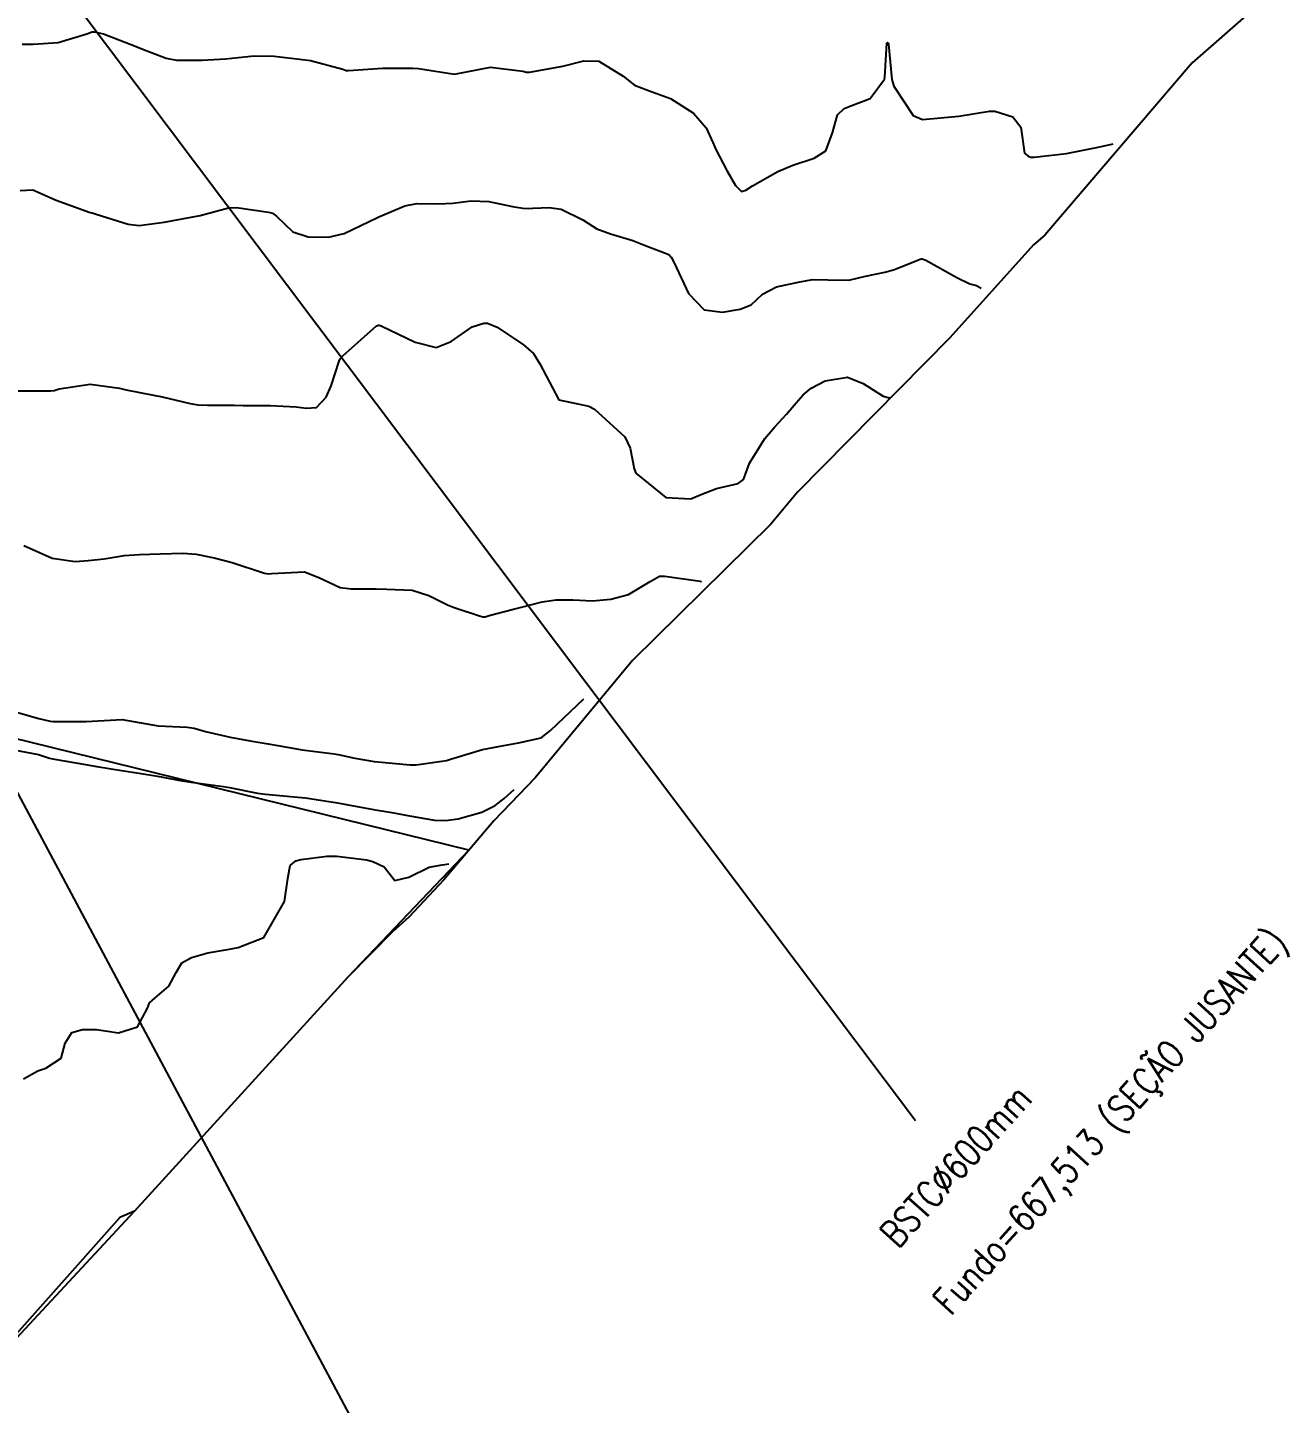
# Model space of a CAD drawing. Header units: metres. Extents: x 298520 to 308411, y 7433745 to 7450750.
# Drawn here: x 300859.5 to 300929.4, y 7446747.2 to 7446823.5 of the extents above; entities that cross this region are included whole.
import ezdxf

# ---------------------------------------------------------------- set-up
doc = ezdxf.new("R2010")
doc.units = ezdxf.units.M
doc.header["$LTSCALE"] = 10
doc.linetypes.add('CONTINUO', pattern=[0])
for name, color, linetype in [('Area', 45, 'Continuous'), ('Area Verde e Lazer', 94, 'Continuous'), ('Curvas de Nivel 1m', 11, 'Continuous'), ('Curvas de Nivel 5m', 15, 'Continuous'), ('TEXTO', 45, 'Continuous')]:
    doc.layers.add(name, color=color, linetype=linetype)
doc.styles.add('ROMANS', font='romans', dxfattribs={"height": 0.2})

msp = doc.modelspace()

# ---------------------------------------------------------------- linework, layer by layer
at = {"layer": 'Area'}
msp.add_polyline3d([(300927.349, 7446824.413, 682.101), (300924.064, 7446821.549, 682.232), (300915.906, 7446811.998, 683.672), (300915.277, 7446811.465, 683.782), (300910.625, 7446806.296, 685.213), (300902.172, 7446797.734, 684.924), (300900.703, 7446795.961, 684.984), (300893.021, 7446788.409, 686.274), (300887.631, 7446781.896, 697.344), (300885.329, 7446779.523, 697.354), (300882.56, 7446776.247, 697.154), (300880.62, 7446774.174, 695.502), (300879.724, 7446773.363, 689.021), (300877.257, 7446770.858, 688.963), (300865.4, 7446757.859, 689.136), (300864.585, 7446757.519, 689.176), (300856.913, 7446748.892, 689.27)], dxfattribs=at)
at = {"layer": 'Area Verde e Lazer', "elevation": 697.254}
msp.add_lwpolyline([(300883.944, 7446777.885), (300849.293, 7446786.404), (300835.487, 7446743.366), (300849.392, 7446740.649), (300865.4, 7446757.859), (300872.895, 7446766.076), (300877.257, 7446770.858)], close=True, dxfattribs=at)
at = {"layer": 'Curvas de Nivel 1m', "flags": 128}
for points, elevation in [([(300859.167, 7446822.595), (300859.779, 7446822.592), (300861.168, 7446822.689), (300862.767, 7446823.166), (300863.06, 7446823.277), (300863.175, 7446823.283), (300863.69, 7446823.155), (300865.167, 7446822.598), (300866.053, 7446822.242), (300867.16, 7446821.811), (300867.742, 7446821.694), (300869.159, 7446821.699), (300870.459, 7446821.778), (300871.161, 7446821.853), (300872.052, 7446821.947), (300873.162, 7446821.925), (300874.404, 7446821.784), (300875.159, 7446821.676), (300876.962, 7446821.195), (300877.154, 7446821.134), (300877.279, 7446821.122), (300879.156, 7446821.257), (300880.841, 7446821.268), (300881.156, 7446821.237), (300883.153, 7446820.93), (300885.157, 7446821.318), (300886.948, 7446821.089), (300887.154, 7446821.037), (300887.316, 7446821.039), (300889.158, 7446821.375), (300890.336, 7446821.663), (300891.161, 7446821.647), (300892.508, 7446820.816), (300893.146, 7446820.325), (300893.918, 7446820.021), (300895.135, 7446819.573), (300896.418, 7446818.767), (300897.115, 7446817.957), (300897.491, 7446817.138), (300897.655, 7446816.754), (300898.256, 7446815.583), (300898.737, 7446814.743), (300899.078, 7446814.417), (300899.321, 7446814.494), (300899.69, 7446814.731), (300901.091, 7446815.52), (300901.915, 7446815.881), (300903.099, 7446816.268), (300903.746, 7446816.68), (300904.113, 7446817.675), (300904.396, 7446818.671), (300904.77, 7446819.024), (300905.131, 7446819.169), (300906.216, 7446819.57), (300907.008, 7446820.641), (300907.031, 7446820.764), (300907.135, 7446822.64), (300907.146, 7446822.667), (300907.173, 7446822.676), (300907.206, 7446822.64), (300907.22, 7446822.592), (300907.408, 7446820.637), (300907.526, 7446820.257), (300908.593, 7446818.625), (300909.121, 7446818.42), (300911.123, 7446818.59), (300912.825, 7446818.875), (300913.128, 7446818.878), (300914.122, 7446818.555), (300914.559, 7446817.99), (300914.775, 7446816.545), (300914.952, 7446816.393), (300915.101, 7446816.331), (300915.311, 7446816.328), (300917.103, 7446816.52), (300918.756, 7446816.854), (300919.107, 7446816.933), (300919.683, 7446817.06)], 683), ([(300859.072, 7446814.475), (300859.77, 7446814.506), (300861.064, 7446813.944), (300862.956, 7446813.26), (300863.054, 7446813.231), (300863.274, 7446813.158), (300865.048, 7446812.6), (300865.657, 7446812.524), (300867.049, 7446812.718), (300869.053, 7446813.09), (300870.613, 7446813.521), (300871.06, 7446813.54), (300872.83, 7446813.279), (300873.055, 7446813.219), (300873.284, 7446813.047), (300874.191, 7446812.179), (300875.042, 7446811.909), (300876.158, 7446811.892), (300877.044, 7446812.095), (300878.878, 7446812.973), (300878.997, 7446813.028), (300879.054, 7446813.053), (300880.399, 7446813.621), (300881.065, 7446813.748), (300882.276, 7446813.727), (300883.066, 7446813.775), (300884.081, 7446813.901), (300885.067, 7446813.864), (300886.366, 7446813.585), (300887.062, 7446813.484), (300888.401, 7446813.522), (300889.062, 7446813.438), (300890.272, 7446812.838), (300891.048, 7446812.356), (300891.798, 7446812.07), (300893.042, 7446811.702), (300893.688, 7446811.449), (300895.034, 7446810.923), (300895.181, 7446810.779), (300895.339, 7446810.468), (300896.128, 7446808.769), (300896.999, 7446807.847), (300898.015, 7446807.733), (300899, 7446807.89), (300899.61, 7446808.125), (300900.236, 7446808.722), (300901.017, 7446809.134), (300902.314, 7446809.403), (300903.021, 7446809.544), (300903.854, 7446809.511), (300905.021, 7446809.503), (300905.956, 7446809.718), (300907.026, 7446809.953), (300907.565, 7446810.094), (300908.886, 7446810.621), (300908.986, 7446810.668), (300909.034, 7446810.685), (300909.101, 7446810.686), (300909.298, 7446810.616), (300911.019, 7446809.641), (300911.732, 7446809.301), (300912.103, 7446809.21), (300912.363, 7446809.05)], 684), ([(300859.266, 7446794.778), (300860.832, 7446794.078), (300862.115, 7446793.892), (300862.831, 7446793.946), (300863.728, 7446794.052), (300864.834, 7446794.228), (300865.676, 7446794.29), (300866.835, 7446794.318), (300868.1, 7446794.366), (300868.835, 7446794.299), (300869.821, 7446794.092), (300870.831, 7446793.851), (300872.619, 7446793.258), (300872.824, 7446793.208), (300873.002, 7446793.224), (300874.826, 7446793.318), (300875.629, 7446793.012), (300876.815, 7446792.447), (300877.429, 7446792.376), (300878.814, 7446792.387), (300879.41, 7446792.368), (300880.813, 7446792.307), (300881.738, 7446792.012), (300882.801, 7446791.482), (300883.199, 7446791.326), (300884.481, 7446790.905), (300884.72, 7446790.829), (300884.792, 7446790.822), (300884.855, 7446790.836), (300885.085, 7446790.897), (300886.426, 7446791.254), (300886.798, 7446791.347), (300888.01, 7446791.659), (300888.802, 7446791.777), (300889.723, 7446791.768), (300890.802, 7446791.723), (300891.82, 7446791.803), (300892.806, 7446792.075), (300894, 7446792.792), (300894.525, 7446793.077), (300894.818, 7446793.092), (300896.774, 7446792.8), (300896.813, 7446792.795), (300896.853, 7446792.8)], 686), ([(300858.727, 7446785.583), (300860.092, 7446785.196), (300860.721, 7446785.045), (300860.887, 7446785.023), (300862.721, 7446785.021), (300864.723, 7446785.14), (300866.72, 7446784.789), (300868.333, 7446784.71), (300868.719, 7446784.654), (300869.338, 7446784.462), (300870.714, 7446784.148), (300871.823, 7446783.948), (300872.71, 7446783.805), (300873.356, 7446783.687), (300874.707, 7446783.446), (300876.482, 7446783.225), (300876.705, 7446783.193), (300877.628, 7446782.991), (300878.7, 7446782.804), (300878.897, 7446782.78), (300880.698, 7446782.619), (300881.022, 7446782.623), (300882.702, 7446782.864), (300882.931, 7446782.927), (300884.709, 7446783.467), (300885.9, 7446783.699), (300886.712, 7446783.834), (300887.963, 7446784.116), (300888.487, 7446784.515), (300890.323, 7446786.28)], 687), ([(300858.705, 7446783.446), (300860.085, 7446783.196), (300860.7, 7446782.985), (300860.961, 7446782.925), (300862.695, 7446782.634), (300863.324, 7446782.53), (300864.69, 7446782.308), (300865.665, 7446782.153), (300866.686, 7446781.985), (300868.043, 7446781.739), (300868.681, 7446781.635), (300870.34, 7446781.412), (300870.677, 7446781.357), (300872.234, 7446781.054), (300872.672, 7446780.985), (300874.473, 7446780.825), (300874.671, 7446780.812), (300874.899, 7446780.789), (300876.668, 7446780.511), (300877.264, 7446780.397), (300878.664, 7446780.135), (300879.671, 7446779.973), (300880.661, 7446779.783), (300882.044, 7446779.551), (300882.659, 7446779.528), (300883.358, 7446779.618), (300884.664, 7446779.999), (300885.408, 7446780.366), (300885.912, 7446780.744), (300886.463, 7446781.26)], 688), ([(300859.246, 7446765.202), (300860.045, 7446765.639), (300860.492, 7446765.804), (300861.339, 7446766.343), (300861.555, 7446767.18), (300861.926, 7446767.769), (300862.521, 7446767.939), (300863.307, 7446767.945), (300864.519, 7446767.755), (300865.565, 7446768.087), (300866.123, 7446769.124), (300866.237, 7446769.421), (300866.539, 7446769.687), (300867.308, 7446770.35), (300867.716, 7446771.108), (300868.027, 7446771.639), (300868.565, 7446771.936), (300869.472, 7446772.184), (300870.572, 7446772.37), (300871.158, 7446772.48), (300872.583, 7446773.05), (300873.728, 7446775.033), (300873.907, 7446776.322), (300874.039, 7446777.029), (300874.349, 7446777.303), (300874.628, 7446777.365), (300876.084, 7446777.552), (300876.631, 7446777.552), (300878.267, 7446777.345), (300878.627, 7446777.256), (300879.249, 7446776.971), (300879.852, 7446776.198), (300880.617, 7446776.381), (300881.753, 7446776.939), (300882.477, 7446777.08), (300882.625, 7446777.094), (300882.833, 7446777.13)], 689)]:
    msp.add_lwpolyline(points, dxfattribs=dict(at, elevation=elevation))
at = {"layer": 'Curvas de Nivel 5m', "elevation": 685, "flags": 128}
msp.add_lwpolyline([(300858.945, 7446803.369), (300860.773, 7446803.364), (300860.945, 7446803.383), (300861.232, 7446803.472), (300862.949, 7446803.733), (300864.58, 7446803.51), (300864.946, 7446803.417), (300866.467, 7446803.125), (300866.942, 7446803.029), (300868.488, 7446802.656), (300868.928, 7446802.591), (300869.446, 7446802.567), (300870.928, 7446802.562), (300871.435, 7446802.558), (300872.928, 7446802.55), (300874.378, 7446802.479), (300874.927, 7446802.406), (300875.495, 7446802.446), (300876.04, 7446803.009), (300876.31, 7446803.638), (300876.763, 7446805.002), (300876.821, 7446805.144), (300876.966, 7446805.301), (300878.83, 7446806.972), (300878.947, 7446807.007), (300878.983, 7446807.003), (300879.089, 7446806.969), (300880.974, 7446806.055), (300882.145, 7446805.765), (300882.975, 7446806.097), (300884.139, 7446806.913), (300884.777, 7446807.112), (300884.986, 7446807.116), (300885.528, 7446806.895), (300886.973, 7446805.92), (300887.537, 7446805.44), (300887.894, 7446804.866), (300888.933, 7446802.86), (300890.602, 7446802.507), (300890.928, 7446802.344), (300892.606, 7446800.813), (300892.907, 7446800.176), (300893.119, 7446799.03), (300893.22, 7446798.805), (300894.873, 7446797.451), (300896.27, 7446797.368), (300896.876, 7446797.633), (300897.693, 7446797.94), (300898.885, 7446798.224), (300899.187, 7446798.437), (300899.287, 7446798.734), (300899.513, 7446799.345), (300900.369, 7446800.718), (300900.92, 7446801.368), (300901.568, 7446802.062), (300902.104, 7446802.698), (300902.497, 7446803.137), (300902.945, 7446803.506), (300903.71, 7446803.921), (300904.955, 7446804.119), (300905.83, 7446803.771), (300906.939, 7446803.068), (300907.283, 7446802.98)], dxfattribs=at)
at = {"layer": 'TEXTO', "linetype": 'CONTINUO'}
for points in [[(300775.894, 7446939.51, 0), (300908.718, 7446762.892, 0)], [(300888.918, 7446724.873, 0), (300775.003, 7446938.334, 0)]]:
    msp.add_polyline3d(points, dxfattribs=at)

# ---------------------------------------------------------------- texts
at = {"layer": 'TEXTO', "style": 'ROMANS', "width": 0.8}
for s, p in [('Fundo=667,513 (SEÇÃO JUSANTE)', (300910.668, 7446752.019, -674)), ('BSTCØ600mm', (300907.745, 7446755.738, -674))]:
    msp.add_text(s, height=1.5, rotation=47.8185, dxfattribs=at).set_placement(p)

doc.saveas('drawing.dxf')
